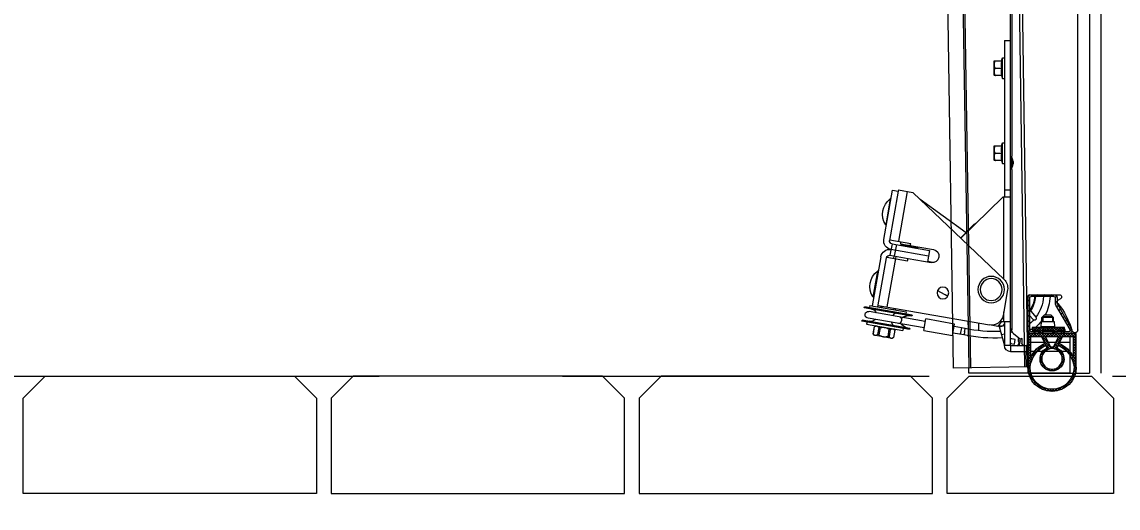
# Model space of a CAD drawing. Header units: millimetres. Extents: x -6181 to 191287, y -8583 to 23546.
# Drawn here: x 177442 to 178189, y -90 to 242 of the extents above; entities that cross this region are included whole.
import ezdxf

# ---------------------------------------------------------------- set-up
doc = ezdxf.new("R2010")
doc.units = ezdxf.units.MM
doc.header["$MEASUREMENT"] = 0
doc.linetypes.add('1735-DT-5BR-SEC_CC$0$DASHED', pattern=[0.75, 0.5, -0.25])
for name, color, linetype, lineweight in [('07--DIM-2', 2, 'Continuous', 25), ('1735-DT-5BR-SEC_CC$0$00--Garage Sliding Door', 250, 'Continuous', 13), ('1735-DT-5BR-SEC_CC$0$Q--BLOCPAVING', 9, 'Continuous', 18), ('1735-DT-5BR-SEC_CC$0$W--ELV-1', 250, '1735-DT-5BR-SEC_CC$0$DASHED', 9), ('1735-DT-5BR-SEC_CC$0$Z--CAR', 251, 'Continuous', 9), ('1735-DT-5BR-SEC_CC$0$Z--WIPEOUT', 255, 'Continuous', 5)]:
    doc.layers.add(name, color=color, linetype=linetype, lineweight=lineweight)
doc.styles.add('ISO', font='isocp2.shx', dxfattribs={"width": 0.8})
doc.dimstyles.new('1-100_AR', dxfattribs={"dimtxt": 200, "dimasz": 100, "dimexe": 100, "dimexo": 100, "dimgap": 0, "dimtad": 0, "dimdec": 0, "dimzin": 12, "dimdsep": 46, "dimtxsty": 'ISO', "dimblk": 'ARCHTICK', "dimcen": 100, "dimdle": 100, "dimclrd": 8, "dimclre": 9, "dimclrt": 2, "dimadec": 0, "dimazin": 0, "dimtfac": 1, "dimtdec": 0, "dimtmove": 0, "dimatfit": 2, "dimldrblk": 'ARCHTICK', "dimfxl": 1, "dimtvp": 0.75, "dimtolj": 1, "dimtzin": 12, "dimlwd": 9, "dimlwe": 9, "dimarcsym": 0})

# ---------------------------------------------------------------- blocks, each defined once
blk = doc.blocks.new('1735-DT-5BR-SEC_CC$0$A$C0A892E0C')
blk.add_wipeout([(-53.075, 0.002), (-59.387, 0.002), (-61.518, 1.586), (-62.937, 3.816), (-63.235, 4.965), (-64.672, 5.612), (-67.98, 5.555), (-69.037, 5.715), (-72.39, 8.03), (-72.793, 8.631), (-73.007, 9.673), (-72.434, 10.78), (-72.357, 12.492), (-71.738, 13.364), (-71.442, 14.504), (-70.978, 15.686), (-70.725, 17.205), (-70.345, 18.175), (-68.932, 19.524), (-65.439, 20.652), (-56.997, 22.525), (-52.586, 23.364), (-50.435, 23.638), (-47.938, 23.95), (-47.843, 24.381), (-47.816, 24.907), (-47.768, 25.09), (-47.683, 25.102), (-47.298, 24.799), (-47.193, 24.896), (-46.991, 24.956), (-46.649, 24.967), (-41.09, 28.539), (-36.335, 31.507), (-34.389, 32.482), (-29.685, 33.635), (-25.443, 34.43), (-12.849, 35.128), (-6.207, 35.16), (0.656, 34.96), (3.027, 34.842), (6.201, 33.998), (9.295, 33.214), (10.17, 32.869), (10.788, 32.303), (13.069, 29.102), (15.396, 24.277), (16.711, 21.226), (16.928, 19.589), (17.284, 12.261), (17.924, 10.985), (18.511, 10.333), (18.564, 10.1), (17.613, 7.545), (16.084, 6.401), (11.204, 5.352), (9.902, 5.23), (6.727, 3.885), (6.727, 3.885), (5.34, 1.634), (3.153, 0), (-3.153, 0), (-5.287, 1.586), (-6.706, 3.816), (-8.422, 4.492), (-10.39, 4.437), (-13.604, 4.527), (-14.762, 4.656), (-16.892, 5.319), (-43.877, 5.073), (-48.988, 5.223), (-49.504, 3.885), (-50.891, 1.634)]).dxf.layer = '1735-DT-5BR-SEC_CC$0$Z--WIPEOUT'
blk = doc.blocks.new('1735-DT-5BR-SEC_CC$0$A$C610A6D06')
at = {"layer": '1735-DT-5BR-SEC_CC$0$00--Garage Sliding Door'}
for p, q in [((14.6, 42), (14.6, 643.96)), ((60.6, 304), (60.6, 31.5)), ((59.6, 285.52), (59.6, 160.52)), ((64.6, 239.5), (60.6, 239.5)), ((64.6, 239.5), (64.6, 132.5)), ((65.8, 227.5), (64.6, 227.5)), ((66.6, 225.44), (65.8, 227.5)), ((65.8, 213.5), (65.8, 227.5)), ((71.57, 225.44), (66.3, 225.44)), ((71.6, 225.2), (71.57, 225.44)), ((71.6, 215.8), (71.6, 225.2)), ((70.6, 220.5), (66.3, 220.5)), ((65.8, 213.5), (64.6, 213.5)), ((66.6, 215.56), (65.8, 213.5)), ((66.3, 215.56), (71.57, 215.56)), ((71.6, 215.8), (71.57, 215.56)), ((65.8, 169.5), (64.6, 169.5)), ((66.6, 167.44), (65.8, 169.5)), ((65.8, 155.5), (65.8, 169.5)), ((71.57, 167.44), (66.3, 167.44)), ((71.6, 167.2), (71.57, 167.44)), ((71.6, 157.8), (71.6, 167.2)), ((58.7, 156.78), (59.5, 159.75)), ((59.1, 158.26), (59.1, 153.74)), ((59.6, 159.35), (59.39, 159.35)), ((59.6, 151.48), (59.6, 160.52)), ((66.6, 157.56), (65.8, 155.5)), ((70.6, 162.5), (66.3, 162.5)), ((66.3, 157.56), (71.57, 157.56)), ((71.6, 157.8), (71.57, 157.56)), ((59.5, 152.25), (58.7, 155.22)), ((59.6, 151.48), (59.6, 41.93)), ((65.8, 155.5), (64.6, 155.5)), ((64.6, 137.5), (60.6, 137.5)), ((64.82, 76.46), (126.9, 135.76)), ((136.75, 137.5), (126.9, 135.76)), ((130.84, 136.46), (136.83, 102.48)), ((136.75, 137.5), (136.92, 136.51)), ((140.86, 137.21), (136.92, 136.51)), ((136.92, 136.51), (142.83, 103.03)), ((146.77, 103.73), (140.86, 137.21)), ((60.6, 132.5), (65.6, 132.5)), ((65.1, 132.5), (65.1, 76.72)), ((65.6, 132.5), (94.18, 104.5)), ((122.11, 131.19), (90.75, 108.35)), ((141.9, 131.3), (142.4, 131.39)), ((142.4, 131.39), (145.52, 113.66)), ((85.41, 113.77), (84.72, 113.77)), ((85.41, 113.77), (94.37, 104.69)), ((145.03, 113.57), (145.52, 113.66)), ((128.72, 99.53), (112.96, 96.75)), ((141.21, 100.71), (115.6, 96.2)), ((123.29, 98.27), (135.24, 100.37)), ((124.26, 98.23), (123.8, 98.15)), ((124.87, 97.83), (123.8, 98.15)), ((125.25, 97.9), (124.26, 98.23)), ((126.88, 98.7), (124.84, 98.34)), ((125.72, 97.98), (124.84, 98.34)), ((126.05, 98.04), (125.96, 98.53)), ((126.31, 98.09), (126.23, 98.58)), ((127.4, 98.28), (126.88, 98.7)), ((130.63, 99.36), (127.97, 98.89)), ((128.29, 98.44), (127.97, 98.89)), ((128.39, 98.45), (128.3, 98.95)), ((142.74, 103.52), (128.46, 101.01)), ((128.72, 99.53), (128.46, 101.01)), ((128.62, 98.49), (128.53, 98.99)), ((130.16, 98.77), (130.07, 99.26)), ((130.39, 98.81), (130.3, 99.3)), ((130.48, 98.82), (130.63, 99.36)), ((131.37, 98.98), (131.72, 99.55)), ((133.76, 99.91), (131.72, 99.55)), ((132.46, 99.17), (132.37, 99.66)), ((132.73, 99.22), (132.64, 99.71)), ((133.05, 99.28), (133.76, 99.91)), ((133.53, 99.36), (134.34, 100.01)), ((133.91, 99.43), (134.8, 100.09)), ((134.8, 100.09), (134.34, 100.01)), ((138.25, 100.19), (139.64, 92.31)), ((141.21, 100.71), (142.59, 92.84)), ((130.28, 90.66), (114.53, 87.89)), ((115.6, 96.2), (116.99, 88.32)), ((116.29, 92.26), (141.9, 96.77)), ((142.59, 92.84), (130.28, 90.66)), ((130.54, 89.19), (130.28, 90.66)), ((144.76, 91.69), (130.54, 89.19)), ((138.66, 92.14), (138.92, 90.66)), ((138.92, 90.66), (144.73, 57.67)), ((139.9, 90.84), (139.64, 92.31)), ((150.82, 57.73), (144.91, 91.21)), ((148.85, 91.91), (154.75, 58.42)), ((113.11, 87.89), (116.95, 88.57)), ((150.59, 82.06), (151.08, 82.15)), ((151.08, 82.15), (154.21, 64.42)), ((62.47, 69.28), (65.54, 51.83)), ((110.11, 68.9), (103.16, 65.04)), ((26.33, 63.21), (27.87, 62.29)), ((47.1, 66), (27.1, 66)), ((27.88, 62.28), (28.6, 63)), ((28.6, 63.8), (28.6, 60)), ((28.6, 61.42), (29.8, 60.58)), ((28.82, 64.76), (29.83, 64.06)), ((29.8, 60), (29.8, 63.8)), ((30, 64.4), (30.2, 64.6)), ((30.8, 64.8), (46.4, 64.8)), ((32.05, 66), (33.76, 64.8)), ((37.04, 66), (38.76, 64.8)), ((42.03, 66), (43.75, 64.8)), ((47.31, 65.8), (47.97, 65.34)), ((47.4, 63.8), (47.4, 41.7)), ((47.4, 62.24), (48.6, 61.4)), ((48.6, 64.5), (48.6, 12.5)), ((105.06, 66.09), (103.18, 65.01)), ((153.71, 64.33), (154.21, 64.42)), ((28.46, 59.5), (18.82, 42.8)), ((19.86, 42.2), (29.5, 58.9)), ((24.98, 53.47), (25.97, 52.78)), ((26.42, 55.96), (27.41, 55.27)), ((27.86, 58.45), (28.84, 57.76)), ((47.4, 55.78), (43.13, 50.69)), ((46.39, 55.66), (46.41, 56.79)), ((47.4, 58.75), (48.6, 57.91)), ((47.4, 55.25), (48.6, 54.41)), ((65.1, 54.36), (65.1, 47.5)), ((150.64, 58.71), (74.81, 45.34)), ((118.54, 47.72), (156.69, 54.45)), ((127.53, 52.1), (159.95, 57.82)), ((127.66, 51.36), (160.08, 57.08)), ((129.35, 52.42), (129.48, 51.68)), ((156.23, 58.68), (131.61, 54.34)), ((131.61, 54.34), (131.87, 52.87)), ((135.72, 53.55), (135.85, 52.81)), ((138.82, 56.63), (139, 55.65)), ((139.86, 55.8), (139.69, 56.78)), ((147.98, 57.23), (147.81, 58.22)), ((148.67, 58.37), (148.85, 57.38)), ((156.23, 58.68), (156.49, 57.21)), ((160.08, 57.08), (159.95, 57.82)), ((19.86, 45.57), (19.86, 44.6)), ((20.07, 46.13), (20.07, 44.97)), ((20.67, 46), (21.66, 45.31)), ((22.11, 48.49), (23.09, 47.8)), ((23.55, 50.98), (24.53, 50.29)), ((30.7, 47.7), (30.36, 44.02)), ((39.5, 47.7), (30.7, 47.7)), ((31.1, 50.4), (32.7, 52)), ((31.1, 50.4), (39.1, 50.4)), ((31.1, 47.7), (31.1, 50.4)), ((38.3, 51.2), (31.9, 51.2)), ((31.9, 51.2), (31.9, 47.7)), ((32.7, 52), (37.5, 52)), ((39.1, 50.4), (37.5, 52)), ((38.3, 51.2), (38.3, 47.7)), ((39.1, 47.7), (39.1, 50.4)), ((39.5, 47.7), (39.83, 44.02)), ((47.4, 51.89), (45.04, 49.08)), ((47.4, 51.76), (48.6, 50.92)), ((47.4, 48.26), (48.6, 47.42)), ((60.6, 47.5), (67.87, 47.5)), ((64.6, 47.5), (64.6, 31.5)), ((64.6, 46.44), (65.94, 44.59)), ((64.6, 44.97), (65.94, 44.59)), ((66.71, 47.5), (69.02, 44.32)), ((69.02, 44.32), (74.81, 45.34)), ((81.91, 41.72), (82.01, 46.61)), ((87.91, 42.49), (88.02, 47.67)), ((89.13, 42.64), (89.24, 47.89)), ((98.54, 45.97), (118.23, 49.45)), ((99.93, 38.09), (98.54, 45.97)), ((99.71, 46.18), (99.78, 49.75)), ((119.62, 41.57), (118.23, 49.45)), ((119.32, 43.29), (157.47, 50.02)), ((127.53, 52.1), (127.66, 51.36)), ((129.14, 42.99), (161.55, 48.71)), ((129.27, 42.25), (161.68, 47.97)), ((158.49, 45.88), (133.87, 41.54)), ((158.23, 47.36), (158.49, 45.88)), ((161.68, 47.97), (161.55, 48.71)), ((15.6, 39.5), (28.6, 39.5)), ((15.6, 16.5), (15.6, 39.5)), ((15.6, 39.46), (15.63, 39.5)), ((15.6, 37.67), (17.43, 39.5)), ((15.6, 35.87), (19.23, 39.5)), ((15.6, 38.34), (17.6, 36.34)), ((16.23, 39.5), (18.23, 37.5)), ((24.96, 37.5), (17.6, 37.5)), ((17.6, 37.5), (17.6, 23.48)), ((18.03, 39.5), (20.03, 37.5)), ((19.02, 37.5), (21.02, 39.5)), ((19.23, 43.51), (20.22, 42.82)), ((19.4, 44.29), (19.4, 43.81)), ((19.4, 39.94), (19.4, 39.5)), ((19.82, 39.5), (21.82, 37.5)), ((19.86, 42.2), (19.86, 41.2)), ((20.07, 42.8), (20.07, 40.95)), ((20.07, 37.5), (20.07, 27.31)), ((20.73, 40.7), (28.6, 40.7)), ((20.82, 37.5), (22.82, 39.5)), ((21.62, 39.5), (23.62, 37.5)), ((22.61, 37.5), (24.61, 39.5)), ((23.1, 42.2), (23.6, 42.2)), ((23.1, 40.7), (23.1, 42.2)), ((23.25, 40.7), (24.96, 39.5)), ((23.42, 39.5), (29.74, 33.18)), ((23.6, 43.7), (45.6, 43.7)), ((23.6, 41.7), (23.6, 43.7)), ((23.6, 42.08), (25.22, 43.7)), ((23.6, 42.91), (24.81, 41.7)), ((28.6, 41.7), (23.6, 41.7)), ((24.41, 37.5), (26.41, 39.5)), ((24.6, 43.7), (26.6, 41.7)), ((27.15, 32.8), (24.96, 37.5)), ((25.02, 41.7), (27.02, 43.7)), ((25.21, 39.5), (28.17, 36.55)), ((25.36, 36.65), (28.21, 39.5)), ((25.73, 39.5), (25.73, 40.7)), ((26.4, 43.7), (28.4, 41.7)), ((26.81, 41.7), (28.81, 43.7)), ((27.01, 39.5), (29.01, 37.5)), ((27.72, 37.5), (31.06, 30.33)), ((36.47, 37.5), (27.72, 37.5)), ((28, 37.5), (30.6, 40.1)), ((28.2, 43.7), (30.6, 41.3)), ((28.6, 41.69), (30.61, 43.7)), ((28.6, 39.89), (32.41, 43.7)), ((28.6, 39.5), (28.6, 41.7)), ((28.6, 41.5), (30.6, 39.5)), ((28.6, 39.71), (30.8, 37.5)), ((29.8, 37.5), (31.8, 39.5)), ((29.99, 43.7), (31.99, 41.7)), ((30.36, 44.02), (39.83, 44.02)), ((38.6, 41.7), (30.6, 41.7)), ((30.6, 41.7), (30.6, 39.5)), ((30.6, 40.7), (38.6, 40.7)), ((30.6, 39.5), (32.6, 37.5)), ((30.6, 39.5), (38.6, 39.5)), ((31.1, 39.5), (31.1, 40.7)), ((31.59, 37.5), (33.59, 39.5)), ((31.79, 43.7), (33.79, 41.7)), ((31.9, 40.7), (31.9, 39.5)), ((32.2, 41.7), (34.2, 43.7)), ((32.4, 39.5), (34.4, 37.5)), ((33.13, 30.33), (36.47, 37.5)), ((33.39, 37.5), (35.39, 39.5)), ((33.59, 43.7), (35.59, 41.7)), ((34, 41.7), (36, 43.7)), ((34.19, 39.5), (36.19, 37.5)), ((34.46, 33.18), (40.78, 39.5)), ((35.19, 37.5), (37.19, 39.5)), ((35.38, 43.7), (37.38, 41.7)), ((35.79, 41.7), (37.79, 43.7)), ((35.99, 39.5), (38.84, 36.65)), ((36.03, 36.55), (40.6, 41.12)), ((39.23, 37.5), (37.04, 32.8)), ((37.18, 43.7), (40.6, 40.28)), ((37.59, 41.7), (39.59, 43.7)), ((37.79, 39.5), (39.79, 37.5)), ((38.3, 40.7), (38.3, 39.5)), ((38.6, 40.91), (41.39, 43.7)), ((38.6, 39.5), (38.6, 41.7)), ((38.6, 40.48), (41.58, 37.5)), ((38.97, 43.7), (40.97, 41.7)), ((46.6, 37.5), (39.23, 37.5)), ((40.57, 37.5), (42.57, 39.5)), ((45.6, 41.7), (40.6, 41.7)), ((40.6, 41.7), (40.6, 39.5)), ((40.6, 40.7), (46.4, 40.7)), ((40.6, 39.5), (48.6, 39.5)), ((40.77, 43.7), (42.77, 41.7)), ((41.18, 41.7), (43.18, 43.7)), ((41.38, 39.5), (43.38, 37.5)), ((41.4, 40.7), (41.4, 39.5)), ((42.37, 37.5), (44.37, 39.5)), ((42.57, 43.7), (44.57, 41.7)), ((42.98, 41.7), (44.98, 43.7)), ((43.17, 39.5), (45.17, 37.5)), ((43.22, 40.7), (44.93, 39.5)), ((44.17, 37.5), (46.17, 39.5)), ((44.36, 43.7), (45.6, 42.46)), ((44.77, 41.7), (45.6, 42.52)), ((44.97, 39.5), (48.6, 35.87)), ((45.6, 43.7), (45.6, 41.7)), ((45.6, 42.2), (47.1, 42.2)), ((45.96, 37.5), (47.96, 39.5)), ((46.6, 36.34), (48.6, 38.34)), ((46.6, 23.48), (46.6, 37.5)), ((46.77, 39.5), (48.6, 37.67)), ((47.1, 40.99), (47.1, 42.2)), ((47.32, 41.32), (48.32, 40.63)), ((47.4, 44.76), (48.6, 43.92)), ((48.06, 39.51), (48.08, 40.28)), ((48.56, 39.5), (48.6, 39.46)), ((58.42, 39.49), (53.54, 35.65)), ((60.6, 40.4), (59.36, 40.73)), ((59.6, 42.5), (60.6, 42.5)), ((64.6, 31.74), (67.92, 44.13)), ((66.49, 38.82), (64.6, 39.32)), ((67.92, 44.13), (66.32, 44.56)), ((91.33, 42.93), (98.84, 44.25)), ((92.18, 38.51), (99.62, 39.82)), ((93.92, 43.37), (94.7, 38.96)), ((119.62, 41.57), (99.93, 38.09)), ((129.14, 42.99), (129.27, 42.25)), ((130.96, 43.31), (131.09, 42.57)), ((133.61, 43.02), (133.87, 41.54)), ((137.33, 44.44), (137.46, 43.7)), ((139.94, 42.61), (139.32, 41.73)), ((139.32, 41.73), (140.18, 36.83)), ((139.32, 41.73), (139.34, 41.73)), ((139.34, 41.73), (140.2, 36.83)), ((141.06, 36.21), (153.55, 38.41)), ((142.38, 42.27), (143.27, 42.43)), ((142.38, 42.27), (143.24, 37.37)), ((143.24, 37.37), (144.14, 37.52)), ((143.27, 42.43), (144.14, 37.52)), ((149.35, 43.5), (150.25, 43.66)), ((149.35, 43.5), (150.21, 38.59)), ((150.21, 38.59), (151.11, 38.75)), ((150.25, 43.66), (151.11, 38.75)), ((152.42, 44.81), (153.3, 44.2)), ((153.28, 44.19), (153.3, 44.2)), ((153.28, 44.19), (154.15, 39.29)), ((153.3, 44.2), (154.17, 39.29)), ((154.17, 39.29), (153.55, 38.41)), ((154.15, 39.29), (154.17, 39.29)), ((15.6, 36.54), (17.6, 34.54)), ((15.6, 34.08), (17.6, 36.08)), ((15.6, 34.75), (17.6, 32.75)), ((15.6, 32.28), (17.6, 34.28)), ((15.6, 32.95), (17.6, 30.95)), ((15.6, 30.48), (17.6, 32.48)), ((15.6, 31.15), (17.6, 29.15)), ((15.6, 28.69), (17.6, 30.69)), ((17.62, 23.53), (26.66, 32.56)), ((26.83, 33.5), (20.07, 33.5)), ((23.41, 30.53), (24.48, 29.46)), ((24.34, 24.86), (30.67, 31.18)), ((24.45, 31.28), (25.54, 30.2)), ((25.56, 31.97), (26.66, 30.87)), ((25.93, 35.43), (27.81, 37.31)), ((26.14, 34.98), (31.92, 29.2)), ((26.5, 34.2), (28.38, 36.08)), ((26.73, 32.6), (30.35, 28.98)), ((26.88, 30.99), (29.52, 33.63)), ((27.07, 32.98), (28.95, 34.86)), ((28.63, 29.63), (27.79, 31.44)), ((28.21, 30.53), (30.1, 32.41)), ((34.61, 33.5), (29.59, 33.5)), ((30.22, 28.94), (31.67, 30.39)), ((32.27, 29.2), (38.06, 34.99)), ((32.53, 30.39), (33.97, 28.94)), ((33.53, 31.18), (39.86, 24.86)), ((33.85, 28.98), (37.47, 32.6)), ((34.1, 32.41), (35.98, 30.53)), ((34.67, 33.63), (37.32, 30.99)), ((35.24, 34.86), (37.12, 32.98)), ((36.41, 31.44), (35.56, 29.63)), ((35.81, 36.08), (37.69, 34.2)), ((36.38, 37.31), (38.27, 35.43)), ((46.6, 33.5), (37.37, 33.5)), ((37.54, 32.56), (46.57, 23.53)), ((37.54, 30.87), (38.64, 31.97)), ((38.66, 30.2), (39.74, 31.28)), ((39.72, 29.46), (40.79, 30.53)), ((46.6, 34.54), (48.6, 36.54)), ((46.6, 36.07), (48.6, 34.07)), ((46.6, 32.75), (48.6, 34.75)), ((46.6, 34.28), (48.6, 32.28)), ((46.6, 30.95), (48.6, 32.95)), ((46.6, 32.48), (48.6, 30.48)), ((46.6, 29.16), (48.6, 31.16)), ((46.6, 30.69), (48.6, 28.69)), ((49.6, 31), (60.1, 31)), ((49.6, 27), (49.6, 31)), ((52.6, 35.57), (52.6, 33)), ((53.87, 34.84), (55.02, 35.04)), ((53.87, 34.84), (54.43, 31.69)), ((54.43, 31.69), (55.25, 31.83)), ((54.89, 34.16), (54.93, 34.29)), ((57.22, 35.43), (60.6, 36.02)), ((57.77, 32.28), (57.22, 35.43)), ((60.6, 32.78), (57.77, 32.28)), ((60.1, 27), (60.1, 31)), ((64.6, 31.5), (60.6, 31.5)), ((140.18, 36.83), (141.06, 36.21)), ((140.18, 36.83), (140.2, 36.83)), ((15.6, 29.36), (17.6, 27.36)), ((15.6, 26.89), (17.6, 28.89)), ((15.6, 27.56), (17.6, 25.56)), ((15.6, 25.1), (17.6, 27.1)), ((15.6, 25.77), (17.6, 23.77)), ((15.6, 23.3), (17.6, 25.3)), ((15.6, 23.97), (18.27, 21.3)), ((15.6, 21.5), (17.6, 23.5)), ((15.6, 19.71), (19.2, 23.31)), ((17.7, 23.67), (18.82, 22.55)), ((18.33, 24.83), (19.43, 23.73)), ((19.03, 25.92), (20.11, 24.84)), ((19.79, 26.96), (20.86, 25.89)), ((20.24, 27.5), (20.07, 27.5)), ((20.07, 24.78), (20.07, 12.5)), ((20.61, 27.94), (21.67, 26.87)), ((21.49, 28.86), (22.55, 27.8)), ((25.84, 27.5), (22.26, 27.5)), ((22.42, 29.72), (23.48, 28.66)), ((23.91, 22.63), (25.36, 24.08)), ((23.92, 22.83), (25.12, 21.63)), ((24.19, 24.36), (25.19, 23.35)), ((24.67, 25.67), (25.58, 24.76)), ((25.32, 26.82), (26.19, 25.95)), ((26.12, 27.81), (26.97, 26.96)), ((27.06, 28.67), (27.92, 27.81)), ((36.67, 27.5), (27.53, 27.5)), ((28.15, 29.38), (29.04, 28.49)), ((35.16, 28.49), (36.05, 29.38)), ((36.28, 27.81), (37.13, 28.67)), ((37.22, 26.97), (38.07, 27.81)), ((38.01, 25.95), (38.87, 26.82)), ((41.94, 27.5), (38.35, 27.5)), ((38.61, 24.76), (39.52, 25.67)), ((38.84, 24.08), (40.29, 22.63)), ((39, 23.35), (40.01, 24.36)), ((39.07, 21.63), (40.27, 22.83)), ((40.71, 28.66), (41.78, 29.72)), ((41.65, 27.8), (42.71, 28.86)), ((42.52, 26.87), (43.58, 27.94)), ((43.33, 25.89), (44.4, 26.96)), ((46.6, 27.5), (43.96, 27.5)), ((44.08, 24.84), (45.16, 25.92)), ((44.77, 23.73), (45.86, 24.83)), ((45, 23.3), (48.6, 19.71)), ((45.38, 22.55), (46.5, 23.67)), ((45.92, 21.3), (48.6, 23.97)), ((46.6, 27.36), (48.6, 29.36)), ((46.6, 28.89), (48.6, 26.89)), ((46.6, 25.56), (48.6, 27.56)), ((46.6, 27.09), (48.6, 25.09)), ((46.6, 23.77), (48.6, 25.77)), ((46.6, 25.3), (48.6, 23.3)), ((46.6, 23.5), (48.6, 21.5)), ((49.6, 27), (60.1, 27)), ((49.6, 16.78), (49.81, 27)), ((15.6, 22.17), (17.81, 19.96)), ((15.6, 20.38), (17.44, 18.54)), ((15.6, 17.91), (17.88, 20.2)), ((15.6, 18.58), (17.16, 17.02)), ((15.6, 16.12), (17.29, 17.8)), ((15.6, 16.79), (17.15, 15.23)), ((15.73, 14.45), (17.11, 15.84)), ((23.99, 20.96), (25.79, 19.16)), ((24, 20.92), (25.1, 22.03)), ((24.36, 19.49), (25.32, 20.45)), ((24.91, 18.25), (25.8, 19.14)), ((24.92, 18.24), (28.14, 15.02)), ((25.63, 17.16), (26.48, 18.02)), ((26.48, 16.23), (27.33, 17.07)), ((27.48, 15.43), (28.35, 16.29)), ((28.62, 14.77), (29.54, 15.69)), ((29.06, 15.89), (30.86, 14.1)), ((29.94, 14.29), (30.94, 15.3)), ((31.47, 14.03), (32.67, 15.22)), ((31.53, 15.22), (32.73, 14.03)), ((33.25, 15.3), (34.26, 14.29)), ((33.33, 14.1), (35.13, 15.89)), ((34.66, 15.69), (35.57, 14.77)), ((35.85, 16.29), (36.72, 15.43)), ((36.05, 15.02), (39.28, 18.25)), ((36.86, 17.07), (37.71, 16.22)), ((37.71, 18.02), (38.57, 17.16)), ((38.39, 19.14), (39.28, 18.25)), ((38.41, 19.17), (40.2, 20.96)), ((38.88, 20.45), (39.84, 19.49)), ((39.09, 22.03), (40.2, 20.92)), ((46.31, 20.19), (48.6, 17.91)), ((46.39, 19.96), (48.6, 22.17)), ((46.76, 18.54), (48.6, 20.38)), ((46.91, 17.8), (48.59, 16.12)), ((47.03, 17.02), (48.6, 18.58)), ((47.04, 15.23), (48.6, 16.79)), ((47.08, 15.83), (48.47, 14.45)), ((15.68, 14.91), (17.49, 13.1)), ((15.99, 12.92), (17.28, 14.2)), ((16.03, 12.76), (18.4, 10.39)), ((16.37, 11.5), (17.59, 12.71)), ((16.86, 10.19), (18.01, 11.35)), ((16.89, 10.11), (25.7, 1.29)), ((17.42, 8.96), (18.54, 10.08)), ((18.07, 7.81), (19.17, 8.91)), ((18.8, 6.74), (19.87, 7.81)), ((20.07, 12.5), (46.55, 12.5)), ((38.49, 1.29), (47.31, 10.11)), ((44.33, 7.81), (45.4, 6.74)), ((45.03, 8.91), (46.12, 7.81)), ((45.65, 10.08), (46.77, 8.96)), ((45.8, 10.39), (48.17, 12.76)), ((46.18, 11.35), (47.34, 10.19)), ((46.61, 12.71), (47.82, 11.5)), ((46.71, 13.1), (48.52, 14.91)), ((46.92, 14.2), (48.2, 12.92)), ((48.1, 12.5), (48.6, 12.5)), ((19.59, 5.74), (20.66, 6.8)), ((20.46, 4.81), (21.52, 5.87)), ((21.39, 3.95), (22.46, 5.01)), ((22.4, 3.16), (23.47, 4.23)), ((23.47, 2.44), (24.57, 3.53)), ((24.62, 1.79), (25.74, 2.91)), ((25.85, 1.23), (27.02, 2.39)), ((25.99, 2.8), (28.36, 0.43)), ((27.18, 0.75), (28.39, 1.97)), ((28.6, 0.38), (29.89, 1.67)), ((28.7, 1.89), (30.51, 0.08)), ((30.13, 0.12), (31.53, 1.51)), ((30.83, 1.55), (32.38, 0)), ((31.81, 0), (33.37, 1.55)), ((32.67, 1.51), (34.06, 0.12)), ((33.69, 0.08), (35.5, 1.89)), ((34.31, 1.67), (35.6, 0.38)), ((35.8, 1.97), (37.02, 0.75)), ((35.83, 0.43), (38.21, 2.8)), ((37.18, 2.39), (38.34, 1.23)), ((38.45, 2.91), (39.57, 1.79)), ((39.63, 3.53), (40.72, 2.44)), ((40.73, 4.23), (41.8, 3.16)), ((41.74, 5.01), (42.8, 3.95)), ((42.68, 5.87), (43.74, 4.81)), ((43.54, 6.8), (44.61, 5.74))]:
    blk.add_line(p, q, dxfattribs=at)
for centre, radius in [((73.6, 69.5), 9), ((73.6, 69.5), 7.5), ((106.5, 67.18), 4), ((32.1, 22.2), 7)]:
    blk.add_circle(centre, radius, dxfattribs=at)
for centre, radius, start, end in [((56.6, 160.52), 3, 345, 0), ((61.6, 156), 3, 165, 195), ((56.6, 151.48), 3, 0, 15), ((134.29, 120.82), 13.32, 327.49899, 52.50101), ((129.01, 100.8), 6.25, 201.08856, 203.88654), ((129.01, 100.8), 6.25, 356.11346, 12.75694), ((140.86, 102.68), 2, 280, 10), ((140.86, 102.68), 6, 280, 10), ((113.75, 92.32), 4.5, 100, 280), ((142.94, 90.87), 6, 10, 100), ((142.94, 90.87), 2, 10, 100), ((70.35, 70.67), 8, 133.69007, 190), ((142.97, 71.58), 13.32, 327.49899, 52.50101), ((66.7, 28.08), 50, 140.25991, 164.46813), ((27.1, 64.5), 1.5, 90, 238.99728), ((27.1, 61), 1.5, 320.25991, 58.99728), ((27.6, 60), 1, 330, 0), ((30.8, 63.8), 2.2, 90, 180), ((27.6, 60), 2.2, 330, 0), ((30.8, 63.8), 1, 90, 180), ((63.43, 66.03), 30, 182.3598, 207.92901), ((63.43, 66.03), 25.5, 182.77878, 217.10563), ((63.43, 66.03), 20, 183.54943, 213.45164), ((46.4, 63.8), 2.2, 0, 90), ((46.4, 63.8), 1, 0, 90), ((47.1, 64.5), 1.5, 0, 90), ((155.89, 52.02), 4.25, 100, 158.03356), ((157.37, 52.28), 2.25, 280, 100), ((63.43, 66.03), 30, 215.77845, 228.16051), ((44.08, 49.88), 1.25, 140, 320), ((63.43, 66.03), 25.5, 222.57595, 230.97538), ((73.42, 53.22), 8, 190, 280), ((155.89, 52.02), 4.25, 221.96644, 280), ((16.6, 42), 2, 180, 344.46813), ((20.73, 41.7), 2.2, 150, 270), ((20.73, 41.7), 1, 150, 270), ((28.37, 44.2), 2, 345.4725, 354.80557), ((41.82, 44.2), 2, 185.19443, 194.5275), ((46.4, 41.7), 2.2, 270, 0), ((46.4, 41.7), 1, 270, 0), ((63.43, 66.03), 30, 239.19343, 240.32478), ((56.5, 41.93), 3.1, 308.23376, 0), ((71.33, 138.61), 102.25, 266.97969, 281.76832), ((71.33, 138.61), 97.75, 267.60732, 281.80668), ((35.69, 14.5), 18.7, 115, 173.84971), ((35.69, 14.5), 20.2, 115, 153.59344), ((32.1, 22.2), 8.2, 82.75083, 97.24917), ((28.51, 14.5), 18.7, 6.15029, 65), ((28.51, 14.5), 20.2, 26.40656, 65), ((50.6, 33), 2, 180, 0), ((53.6, 35.57), 1, 128.23376, 180), ((53.26, 36), 0.45, 128.23376, 308.23376), ((52.03, 35.07), 3, 345, 29.04216), ((57.79, 33.38), 3, 165, 232.97665), ((60.11, 34.31), 1.75, 77.2448, 122.7552), ((60.11, 34.31), 1.75, 257.2448, 286.35468), ((60.1, 31.5), 0.5, 270, 0), ((60.1, 31.5), 4.5, 270, 0), ((32.1, 22.2), 8.2, 115, 65), ((32.1, 16.5), 16.5, 180, 0), ((32.1, 16.5), 15, 180, 0)]:
    blk.add_arc(centre, radius, start, end, dxfattribs=at)
for points, start_tangent, end_tangent in [([(66.3, 220.5), (66.43, 221.13), (66.52, 221.75), (66.58, 222.36), (66.6, 222.97), (66.58, 223.58), (66.52, 224.19), (66.43, 224.8), (66.3, 225.44)], (0.218413, 0.975856), (-0.218413, 0.975856)), ([(70.6, 225.44), (70.75, 225.42), (70.9, 225.35), (71.05, 225.25), (71.18, 225.1), (71.29, 224.92), (71.38, 224.71), (71.45, 224.46), (71.5, 224.19), (71.53, 223.9), (71.56, 223.58), (71.57, 223.25), (71.57, 222.92), (71.57, 222.61), (71.56, 222.33), (71.54, 222.06), (71.51, 221.8), (71.46, 221.53), (71.39, 221.27), (71.3, 221.04), (71.18, 220.85), (71.05, 220.7), (70.91, 220.59), (70.75, 220.52), (70.6, 220.5)], (1, 0), (-1, 0)), ([(66.3, 215.56), (66.43, 216.2), (66.52, 216.81), (66.58, 217.42), (66.6, 218.03), (66.58, 218.64), (66.52, 219.25), (66.43, 219.87), (66.3, 220.5)], (0.218413, 0.975856), (-0.218413, 0.975856)), ([(70.6, 220.5), (70.75, 220.48), (70.9, 220.42), (71.05, 220.31), (71.18, 220.16), (71.29, 219.98), (71.37, 219.78), (71.44, 219.54), (71.5, 219.27), (71.53, 218.96), (71.56, 218.6), (71.57, 218.21), (71.57, 217.84), (71.56, 217.48), (71.54, 217.15), (71.5, 216.84), (71.45, 216.57), (71.38, 216.31), (71.29, 216.09), (71.18, 215.91), (71.05, 215.76), (70.91, 215.65), (70.75, 215.58), (70.6, 215.56)], (1, 0), (-1, 0)), ([(66.3, 162.5), (66.43, 163.13), (66.52, 163.75), (66.58, 164.36), (66.6, 164.97), (66.58, 165.58), (66.52, 166.19), (66.43, 166.8), (66.3, 167.44)], (0.218413, 0.975856), (-0.218413, 0.975856)), ([(70.6, 167.44), (70.75, 167.42), (70.9, 167.35), (71.05, 167.25), (71.18, 167.1), (71.29, 166.92), (71.38, 166.71), (71.45, 166.46), (71.5, 166.19), (71.53, 165.9), (71.56, 165.58), (71.57, 165.25), (71.57, 164.92), (71.57, 164.61), (71.56, 164.33), (71.54, 164.06), (71.51, 163.8), (71.46, 163.53), (71.39, 163.27), (71.3, 163.04), (71.18, 162.85), (71.05, 162.7), (70.91, 162.59), (70.75, 162.52), (70.6, 162.5)], (1, 0), (-1, 0)), ([(66.3, 157.56), (66.43, 158.2), (66.52, 158.81), (66.58, 159.42), (66.6, 160.03), (66.58, 160.64), (66.52, 161.25), (66.43, 161.87), (66.3, 162.5)], (0.218413, 0.975856), (-0.218413, 0.975856)), ([(70.6, 162.5), (70.75, 162.48), (70.9, 162.42), (71.05, 162.31), (71.18, 162.16), (71.29, 161.98), (71.37, 161.78), (71.44, 161.54), (71.5, 161.27), (71.53, 160.96), (71.56, 160.6), (71.57, 160.21), (71.57, 159.84), (71.56, 159.48), (71.54, 159.15), (71.5, 158.84), (71.45, 158.57), (71.38, 158.31), (71.29, 158.09), (71.18, 157.91), (71.05, 157.76), (70.91, 157.65), (70.75, 157.58), (70.6, 157.56)], (1, 0), (-1, 0)), ([(83.6, 114.87), (84.06, 114.59), (85.41, 113.77)], (0.858248, -0.513236), (0.850245, -0.526387)), ([(123.8, 98.15), (123.72, 98.18), (123.65, 98.2), (123.59, 98.21), (123.53, 98.23), (123.48, 98.25), (123.43, 98.26), (123.4, 98.27), (123.37, 98.28), (123.36, 98.28)], (-0.958218, 0.286039), (-0.984808, -0.173648)), ([(123.79, 98.35), (123.81, 98.35), (123.85, 98.35), (123.89, 98.34), (123.95, 98.33), (124, 98.31), (124.06, 98.3), (124.12, 98.28), (124.19, 98.26), (124.26, 98.23)], (0.984808, 0.173648), (0.947251, -0.320492)), ([(124.84, 98.34), (124.78, 98.36), (124.72, 98.39), (124.68, 98.41), (124.64, 98.43), (124.62, 98.45), (124.6, 98.46), (124.58, 98.48), (124.59, 98.49), (124.6, 98.5)], (-0.92902, 0.37003), (0.984808, 0.173648)), ([(125.96, 98.53), (125.95, 98.59), (125.96, 98.65), (125.98, 98.7), (126.01, 98.73), (126.04, 98.75)], (-0.173648, 0.984808), (0.984808, 0.173648)), ([(126.04, 98.75), (126.09, 98.75), (126.14, 98.73), (126.18, 98.69), (126.21, 98.64), (126.23, 98.58)], (0.984808, 0.173648), (0.173648, -0.984808)), ([(126.5, 98.83), (126.54, 98.83), (126.58, 98.83), (126.63, 98.82), (126.67, 98.81), (126.72, 98.79), (126.76, 98.77), (126.8, 98.75), (126.84, 98.73), (126.88, 98.7)], (0.984808, 0.173648), (0.779802, -0.626026)), ([(127.97, 98.89), (127.95, 98.92), (127.93, 98.95), (127.93, 98.98), (127.93, 99.01), (127.93, 99.03), (127.95, 99.05), (127.96, 99.07), (127.99, 99.09), (128.03, 99.1)], (-0.585237, 0.810862), (0.984808, 0.173648)), ([(128.3, 98.95), (128.3, 99.01), (128.32, 99.07), (128.35, 99.12), (128.4, 99.16), (128.46, 99.18)], (-0.173648, 0.984808), (0.984808, 0.173648)), ([(128.46, 99.18), (128.47, 99.17), (128.49, 99.14), (128.5, 99.1), (128.52, 99.05), (128.53, 98.99)], (0.984808, 0.173648), (0.173648, -0.984808)), ([(130.07, 99.26), (130.06, 99.32), (130.06, 99.38), (130.06, 99.42), (130.06, 99.45), (130.07, 99.46)], (-0.173648, 0.984808), (0.984808, 0.173648)), ([(130.07, 99.46), (130.14, 99.46), (130.19, 99.44), (130.24, 99.41), (130.28, 99.36), (130.3, 99.3)], (0.984808, 0.173648), (0.173648, -0.984808)), ([(130.5, 99.54), (130.54, 99.54), (130.57, 99.53), (130.6, 99.52), (130.62, 99.5), (130.63, 99.48), (130.64, 99.46), (130.64, 99.43), (130.64, 99.4), (130.63, 99.36)], (0.984808, 0.173648), (-0.272612, -0.962124)), ([(131.72, 99.55), (131.75, 99.59), (131.78, 99.63), (131.81, 99.66), (131.84, 99.7), (131.88, 99.73), (131.92, 99.75), (131.95, 99.78), (131.99, 99.8), (132.03, 99.81)], (0.51866, 0.85498), (0.984808, 0.173648)), ([(132.37, 99.66), (132.37, 99.73), (132.38, 99.79), (132.41, 99.84), (132.45, 99.87), (132.49, 99.89)], (-0.173648, 0.984808), (0.984808, 0.173648)), ([(132.49, 99.89), (132.53, 99.89), (132.57, 99.86), (132.6, 99.82), (132.63, 99.77), (132.64, 99.71)], (0.984808, 0.173648), (0.173648, -0.984808)), ([(133.93, 100.14), (133.95, 100.14), (133.95, 100.13), (133.95, 100.11), (133.93, 100.09), (133.91, 100.06), (133.89, 100.03), (133.85, 99.99), (133.81, 99.95), (133.76, 99.91)], (0.984808, 0.173648), (-0.746435, -0.665458)), ([(134.34, 100.01), (134.4, 100.06), (134.46, 100.1), (134.51, 100.14), (134.56, 100.18), (134.6, 100.21), (134.65, 100.24), (134.69, 100.26), (134.72, 100.28), (134.74, 100.29)], (0.78051, 0.625143), (0.984808, 0.173648)), ([(135.17, 100.36), (135.16, 100.36), (135.14, 100.34), (135.11, 100.32), (135.07, 100.29), (135.03, 100.26), (134.98, 100.22), (134.93, 100.18), (134.87, 100.14), (134.8, 100.09)], (-0.984808, -0.173648), (-0.802599, -0.596519)), ([(43.97, 64.79), (44.11, 63.55), (45.06, 59.72), (46.73, 56.11), (47.12, 55.47)], (0.085389, -0.996348), (0.53464, -0.84508)), ([(138.5, 53.27), (138.53, 53.28), (138.56, 53.28), (138.6, 53.29), (138.63, 53.29), (138.66, 53.29), (138.7, 53.29), (138.73, 53.29), (138.76, 53.29), (138.8, 53.29), (138.83, 53.29), (138.86, 53.28), (138.9, 53.28), (138.93, 53.27), (138.96, 53.27), (139, 53.26), (139.03, 53.25), (139.07, 53.24), (139.1, 53.24), (139.13, 53.22), (139.17, 53.21), (139.2, 53.2), (139.24, 53.19), (139.27, 53.17), (139.3, 53.16), (139.34, 53.14), (139.37, 53.13), (139.41, 53.11), (139.44, 53.09), (139.47, 53.07), (139.51, 53.05), (139.54, 53.03), (139.58, 53.01), (139.61, 52.99), (139.64, 52.97), (139.68, 52.94), (139.71, 52.92), (139.74, 52.89), (139.78, 52.87), (139.81, 52.84), (139.84, 52.81), (139.88, 52.78), (139.91, 52.76), (139.94, 52.73), (139.97, 52.69), (140.01, 52.66), (140.04, 52.63), (140.07, 52.6), (140.1, 52.56), (140.13, 52.53), (140.17, 52.49), (140.2, 52.46), (140.23, 52.42), (140.26, 52.38), (140.29, 52.35), (140.32, 52.31), (140.35, 52.27), (140.38, 52.23), (140.41, 52.19), (140.44, 52.15), (140.47, 52.11), (140.5, 52.06), (140.53, 52.02), (140.56, 51.98), (140.58, 51.93), (140.61, 51.89), (140.64, 51.84), (140.67, 51.8), (140.69, 51.75), (140.72, 51.7), (140.75, 51.65), (140.75, 51.64)], (0.984808, 0.173648), (0.477715, -0.878515)), ([(128.91, 51.58), (128.96, 51.59), (129.01, 51.6), (129.05, 51.6), (129.1, 51.61), (129.16, 51.61), (129.21, 51.62), (129.26, 51.62), (129.31, 51.62), (129.37, 51.63), (129.43, 51.63), (129.48, 51.63), (129.54, 51.63), (129.6, 51.63), (129.66, 51.63), (129.72, 51.62), (129.79, 51.62), (129.85, 51.62), (129.92, 51.61), (129.98, 51.61), (130.05, 51.6), (130.12, 51.59), (130.19, 51.59), (130.27, 51.58), (130.34, 51.57), (130.41, 51.56), (130.49, 51.55), (130.56, 51.54), (130.64, 51.53), (130.72, 51.51), (130.8, 51.5), (130.88, 51.49), (130.96, 51.48), (131.05, 51.46), (131.13, 51.45), (131.21, 51.43), (131.3, 51.42), (131.38, 51.4), (131.47, 51.39), (131.55, 51.37)], (0.984808, 0.173648), (0.984782, -0.173792)), ([(131.55, 51.37), (131.64, 51.36), (131.73, 51.34)], (0.984782, -0.173792), (0.985147, -0.171713)), ([(134.2, 50.49), (134.19, 50.49), (134.11, 50.54), (134.02, 50.59), (133.93, 50.64), (133.84, 50.68), (133.74, 50.73), (133.65, 50.78), (133.54, 50.82), (133.44, 50.86), (133.33, 50.91), (133.22, 50.95), (133.1, 50.99), (132.98, 51.03), (132.85, 51.07), (132.73, 51.11), (132.6, 51.15), (132.46, 51.19), (132.32, 51.22), (132.18, 51.25), (132.03, 51.29), (131.88, 51.32), (131.73, 51.34)], (-0.859613, 0.510945), (-0.985147, 0.171713)), ([(132.95, 44.4), (133.09, 44.48), (133.22, 44.56), (133.34, 44.64), (133.47, 44.72), (133.59, 44.8), (133.7, 44.88), (133.81, 44.96), (133.92, 45.04), (134.02, 45.12), (134.12, 45.2), (134.22, 45.28), (134.31, 45.36), (134.39, 45.43), (134.48, 45.51), (134.56, 45.59), (134.64, 45.67), (134.71, 45.74), (134.78, 45.82), (134.85, 45.89), (134.91, 45.97), (134.98, 46.04), (134.99, 46.05)], (0.867006, 0.498298), (0.633019, 0.774136)), ([(135.96, 50.78), (135.49, 50.6), (134.85, 49.66), (134.78, 48.3)], (-0.984808, -0.173648), (0.173648, -0.984808)), ([(134.78, 48.3), (135.31, 47.05), (136.23, 46.39), (136.74, 46.38)], (0.173648, -0.984808), (0.984808, 0.173648)), ([(141.54, 47.21), (141.53, 47.19), (141.52, 47.14), (141.52, 47.09), (141.51, 47.03), (141.5, 46.98), (141.49, 46.93), (141.47, 46.88), (141.46, 46.82), (141.45, 46.77), (141.44, 46.72), (141.43, 46.67), (141.41, 46.62), (141.4, 46.58), (141.39, 46.53), (141.37, 46.48), (141.36, 46.43), (141.34, 46.39), (141.33, 46.34), (141.31, 46.29), (141.29, 46.25), (141.28, 46.2), (141.26, 46.16), (141.24, 46.12), (141.22, 46.07), (141.2, 46.03), (141.18, 45.99), (141.16, 45.95), (141.14, 45.91), (141.12, 45.87), (141.1, 45.83), (141.08, 45.79), (141.06, 45.76), (141.04, 45.72), (141.02, 45.69), (140.99, 45.65), (140.97, 45.62), (140.95, 45.58), (140.92, 45.55), (140.9, 45.52), (140.87, 45.48), (140.85, 45.45), (140.82, 45.42), (140.8, 45.39), (140.77, 45.37), (140.75, 45.34), (140.72, 45.31), (140.69, 45.28), (140.67, 45.26), (140.64, 45.23), (140.61, 45.21), (140.58, 45.19), (140.56, 45.17), (140.53, 45.14), (140.5, 45.12), (140.47, 45.1), (140.44, 45.08), (140.41, 45.07), (140.38, 45.05), (140.35, 45.03), (140.32, 45.02), (140.29, 45), (140.26, 44.99), (140.23, 44.98), (140.2, 44.96), (140.17, 44.95), (140.13, 44.94), (140.1, 44.93), (140.07, 44.92), (140.04, 44.92), (140.01, 44.91), (139.97, 44.9)], (-0.148435, -0.988922), (-0.984808, -0.173648)), ([(65.94, 44.59), (66.71, 44.52), (69.02, 44.32)], (0.995159, -0.098281), (0.9967, -0.081169)), ([(91.76, 40.72), (91.5, 42.03)], (-0.190697, 0.981649), (-0.188741, 0.982027)), ([(132.8, 44.31), (132.72, 44.27), (132.65, 44.23), (132.57, 44.18), (132.5, 44.14), (132.43, 44.1), (132.35, 44.06), (132.28, 44.01), (132.21, 43.97), (132.14, 43.93), (132.06, 43.9), (131.99, 43.86), (131.93, 43.82), (131.86, 43.78), (131.79, 43.75), (131.72, 43.71), (131.66, 43.68), (131.59, 43.65), (131.53, 43.62), (131.47, 43.59), (131.4, 43.56), (131.34, 43.53), (131.28, 43.5), (131.22, 43.48), (131.16, 43.45), (131.11, 43.43), (131.05, 43.41), (130.99, 43.39), (130.94, 43.36), (130.89, 43.35), (130.83, 43.33), (130.78, 43.31), (130.73, 43.29), (130.68, 43.28), (130.63, 43.27), (130.58, 43.25), (130.53, 43.24), (130.48, 43.23), (130.43, 43.22), (130.39, 43.21)], (-0.865952, -0.500127), (-0.984808, -0.173648)), ([(132.87, 44.36), (132.8, 44.31)], (-0.866331, -0.49947), (-0.865952, -0.500127)), ([(132.95, 44.4), (132.87, 44.36)], (-0.867006, -0.498298), (-0.866331, -0.49947)), ([(142.38, 42.27), (141.97, 42.49), (141.59, 42.63), (141.24, 42.71), (140.9, 42.72), (140.57, 42.66), (140.26, 42.53), (139.95, 42.34), (139.65, 42.08), (139.34, 41.73)], (-0.857245, 0.514909), (-0.629437, -0.777051)), ([(143.24, 37.37), (143.12, 37.22)], (-0.629437, -0.777051), (-0.659376, -0.751813)), ([(149.35, 43.5), (148.59, 43.65), (147.87, 43.74), (147.18, 43.75), (146.52, 43.71), (145.86, 43.59), (145.22, 43.41), (144.58, 43.16), (143.94, 42.83), (143.27, 42.43)], (-0.972429, 0.233199), (-0.834026, -0.551726)), ([(150.21, 38.59), (149.55, 38.19), (148.9, 37.86), (148.26, 37.61), (147.62, 37.43), (146.97, 37.32), (146.31, 37.27), (145.62, 37.29), (144.9, 37.37), (144.14, 37.52)], (-0.834026, -0.551726), (-0.972429, 0.233199)), ([(153.28, 44.19), (152.88, 44.41), (152.5, 44.55), (152.15, 44.63), (151.81, 44.64), (151.48, 44.58), (151.17, 44.46), (150.86, 44.26), (150.55, 44), (150.25, 43.66)], (-0.857245, 0.514909), (-0.629437, -0.777051)), ([(151.27, 38.66), (151.11, 38.75)], (-0.876746, 0.480953), (-0.857245, 0.514909)), ([(154.15, 39.29), (153.84, 38.95), (153.54, 38.68), (153.23, 38.49), (152.91, 38.36), (152.59, 38.31), (152.25, 38.32), (151.89, 38.39), (151.52, 38.54), (151.27, 38.66)], (-0.629437, -0.777051), (-0.876746, 0.480953)), ([(143.12, 37.22), (142.93, 37.02), (142.63, 36.76), (142.32, 36.56), (142.01, 36.44), (141.68, 36.38), (141.34, 36.39), (140.99, 36.47), (140.61, 36.61), (140.2, 36.83)], (-0.659376, -0.751813), (-0.857245, 0.514909))]:
    blk.add_spline(points, degree=3, dxfattribs=dict(at, start_tangent=start_tangent, end_tangent=end_tangent))
for points, start_tangent in [([(91.5, 42.03), (91.35, 42.82)], (-0.188741, 0.982027)), ([(91.76, 40.72), (92.01, 39.4), (92.16, 38.61)], (0.190693, -0.98165))]:
    blk.add_spline(points, degree=3, dxfattribs=dict(at, start_tangent=start_tangent))
blk = doc.blocks.new('1735-DT-5BR-SEC_CC$0$Garage Sliding Door')
at = {"layer": '1735-DT-5BR-SEC_CC$0$00--Garage Sliding Door'}
for p, q in [((7.88, -410.38), (7.88, -2882.91)), ((82, -679), (50.32, -2878.61)), ((84, -679.02), (52.32, -2878.63)), ((123.75, -679.97), (89.1, -2879.4)), ((124.99, -679.88), (90.32, -2879.43)), ((135.49, -680.09), (100.81, -2879.64)), ((0, -2882.91), (0, -1728.43)), ((49.83, -2882.91), (7.88, -2882.91)), ((49.83, -2882.91), (90.32, -2882.91)), ((50.32, -2878.61), (100.81, -2879.64)), ((90.32, -2882.91), (90.32, -2879.43))]:
    blk.add_line(p, q, dxfattribs=at)
blk.add_blockref('1735-DT-5BR-SEC_CC$0$A$C610A6D06', (1.4, -2895.41), dxfattribs=at)
blk = doc.blocks.new('1735-DT-5BR-SEC_CC')
at = {"layer": '1735-DT-5BR-SEC_CC$0$Q--BLOCPAVING', "elevation": 0}
for points in [[(177442.78, -80), (177442.78, -15), (177457.78, 0), (177627.78, 0), (177642.78, -15), (177642.78, -80)], [(177852.78, -80), (177852.78, -15), (177837.78, 0), (177667.78, 0), (177652.78, -15), (177652.78, -80)], [(178062.78, -80), (178062.78, -15), (178047.78, 0), (177877.78, 0), (177862.78, -15), (177862.78, -80)], [(178072.78, -80), (178072.78, -15), (178087.78, 0), (178171.07, 0), (178186.07, -15), (178186.07, -80)]]:
    blk.add_lwpolyline(points, close=True, dxfattribs=at)
at = {"layer": '1735-DT-5BR-SEC_CC$0$W--ELV-1', "ltscale": 500}
blk.add_lwpolyline([(145935.57, 0), (185682.03, 0)], dxfattribs=at)
at = {"layer": '1735-DT-5BR-SEC_CC$0$Z--CAR', "xscale": 56.06262140077474, "yscale": 56.06262140077474, "zscale": 56.06262140077474}
blk.add_blockref('1735-DT-5BR-SEC_CC$0$A$C0A892E0C', (176865.28, 0, 0), dxfattribs=at)
at = {"layer": '1735-DT-5BR-SEC_CC$0$00--Garage Sliding Door', "color": 6, "xscale": -1}
blk.add_blockref('1735-DT-5BR-SEC_CC$0$Garage Sliding Door', (178177.77, 2885, 0), dxfattribs=at)
blk = doc.blocks.new('_ArchTick')
at = {"color": 0, "const_width": 0.15}
blk.add_lwpolyline([(-0.5, -0.5), (0.5, 0.5)], dxfattribs=at)
blk = doc.blocks.new('*D122')
at = {"layer": '07--DIM-2', "color": 9, "lineweight": 9, "transparency": 16777216}
for p, q in [((170393.06, 320), (170393.06, -2088.66)), ((178392.77, -100), (178392.77, -2088.66))]:
    blk.add_line(p, q, dxfattribs=at)
at = {"layer": '07--DIM-2', "color": 8, "lineweight": 9, "transparency": 16777216}
blk.add_line((170293.06, -1988.66), (178492.77, -1988.66), dxfattribs=at)
at = {"layer": 'Defpoints', "color": 0, "transparency": 16777216}
for p in [(170393.06, 420), (178392.77, 0, 0), (178392.77, -1988.66)]:
    blk.add_point(p, dxfattribs=at)
at = {"layer": '07--DIM-2', "color": 8, "lineweight": 9, "transparency": 16777216, "xscale": 100, "yscale": 100, "zscale": 100, "rotation": 180}
blk.add_blockref('_ArchTick', (170393.06, -1988.66), dxfattribs=at)
at = {"layer": '07--DIM-2', "color": 8, "lineweight": 9, "transparency": 16777216, "xscale": 100, "yscale": 100, "zscale": 100}
blk.add_blockref('_ArchTick', (178392.77, -1988.66), dxfattribs=at)
at = {"layer": '07--DIM-2', "color": 2, "transparency": 16777216, "insert": (174392.92, -1838.66), "char_height": 200, "attachment_point": 5, "style": 'ISO'}
blk.add_mtext('\\A1;8000', dxfattribs=at)

msp = doc.modelspace()

# ---------------------------------------------------------------- block references
msp.add_blockref('1735-DT-5BR-SEC_CC', (0, 0))

# ---------------------------------------------------------------- next in the draw order: dimensions: what is measured, and where the dimension line sits
at = {"layer": '07--DIM-2'}
dim = msp.add_linear_dim(base=(178392.77, -1988.66), p1=(170393.06, 420), p2=(178392.77, 0, 0), dimstyle='1-100_AR', override={"dimtmove": 1}, dxfattribs=at)
dim.commit()
dim.dimension.update_dxf_attribs({"geometry": '*D122', "text_midpoint": (174392.92, -1838.66)})

doc.saveas('drawing.dxf')
